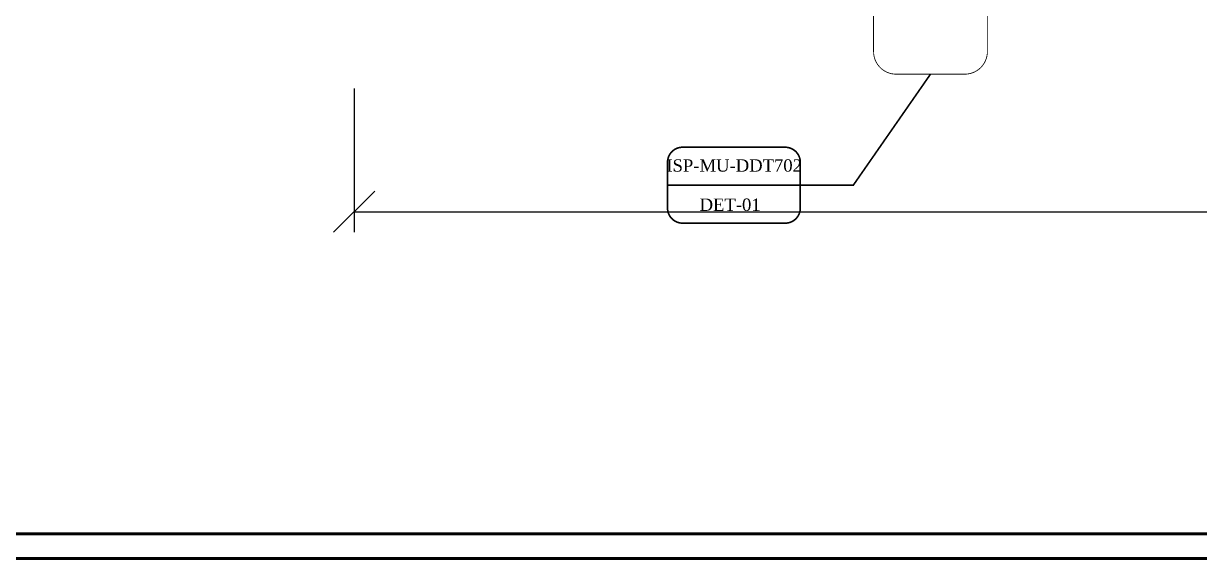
# Model space of a CAD drawing. Extents: x -228812 to 45006, y -308075 to -42938.
# Drawn here: x 30221 to 31651, y -49363 to -48713 of the extents above; entities that cross this region are included whole.
import ezdxf
from ezdxf.enums import TextEntityAlignment as Align

# ---------------------------------------------------------------- set-up
doc = ezdxf.new("R2010")
doc.units = 0
doc.header["$LTSCALE"] = 20
doc.linetypes.add('( Hidden )', pattern=[0.375, 0.25, -0.125])
doc.layers.get('0').update_dxf_attribs({"linetype": 'CONTINUOUS', "lineweight": 15})
doc.layers.get('DEFPOINTS').update_dxf_attribs({"linetype": 'CONTINUOUS'})
doc.layers.add('DETAY REFERASI', color=7, linetype='CONTINUOUS')
doc.layers.add('YAZI', color=170, linetype='CONTINUOUS')
doc.layers.add('DUVAR', color=7, linetype='CONTINUOUS', lineweight=60)
doc.styles.add('YAZI', font='times.ttf')
doc.dimstyles.new('BIRIM ADI', dxfattribs={"dimtxt": 30, "dimasz": 50, "dimexe": 25, "dimexo": 40, "dimgap": 15, "dimtad": 0, "dimtxsty": 'YAZI', "dimblk": 'OBLIQUE', "dimcen": 50, "dimadec": 0, "dimazin": 0, "dimtfac": 1, "dimtmove": 0, "dimatfit": 3, "dimfxl": 150, "dimfxlon": 1, "dimarcsym": 0})

# ---------------------------------------------------------------- blocks, each defined once
blk = doc.blocks.new('_OBLIQUE')
at = {"color": 0, "linetype": 'ByBlock'}
blk.add_line((-0.5, -0.5), (0.5, 0.5), dxfattribs=at)
blk = doc.blocks.new('*D9220')
at = {"layer": 'DEFPOINTS', "color": 0, "linetype": 'Continuous'}
for p in [(33757.9, -48516.5), (30622.9, -48686.5), (33757.9, -48941.6)]:
    blk.add_point(p, dxfattribs=at)
at = {"layer": 'YAZI', "color": 0, "lineweight": -2, "ltscale": 0.5}
for p, q in [((30622.9, -48791.6), (30622.9, -48966.6)), ((33757.9, -48791.6), (33757.9, -48966.6)), ((30622.9, -48941.6), (31978.1, -48941.6)), ((33757.9, -48941.6), (32402.7, -48941.6))]:
    blk.add_line(p, q, dxfattribs=at)
at = {"layer": 'YAZI', "color": 0, "linetype": 'Continuous', "lineweight": -2, "xscale": 50, "yscale": 50, "zscale": 50, "rotation": 180}
blk.add_blockref('_OBLIQUE', (30622.9, -48941.6), dxfattribs=at)
at = {"layer": 'YAZI', "color": 0, "linetype": 'Continuous', "lineweight": -2, "xscale": 50, "yscale": 50, "zscale": 50}
blk.add_blockref('_OBLIQUE', (33757.9, -48941.6), dxfattribs=at)
at = {"layer": 'YAZI', "color": 0, "linetype": 'Continuous', "insert": (32190.4, -48941.6), "char_height": 30, "attachment_point": 5, "style": 'YAZI'}
blk.add_mtext('MERKEZI MUTFAK ', dxfattribs=at)
blk = doc.blocks.new('*U672')
at = {"layer": 'DETAY REFERASI', "color": 7, "linetype": '( Hidden )', "ltscale": 0.5, "const_width": 2}
for points in [[(-158.3, -135), (-93.9, -135), (0, 0)], [(-158.3, -135), (-319.8, -135)]]:
    blk.add_lwpolyline(points, dxfattribs=at)
blk.add_lwpolyline([(-319.8, -162.8), (-319.8, -107.2, -0.414214), (-301.5, -88.8), (-176.7, -88.8, -0.414214), (-158.3, -107.2), (-158.3, -162.8, -0.414214), (-176.7, -181.1), (-301.5, -181.1, -0.414214)], format="xyb", close=True, dxfattribs=at)
at = {"layer": 'DETAY REFERASI', "color": 0, "style": 'YAZI'}
for tag, p in [('DETAYNO', (-243.1, -74.4)), ('PAFTANO', (-238.8, -115.2))]:
    blk.add_attdef(tag, text='', height=15, dxfattribs=at).set_placement(p, align=Align.MIDDLE_CENTER)

msp = doc.modelspace()

# ---------------------------------------------------------------- linework, layer by layer
at = {"layer": 'DETAY REFERASI', "color": 7, "linetype": '( Hidden )', "ltscale": 0.5, "const_width": 1}
msp.add_lwpolyline([(31365.487, -48774.388), (31282.035, -48774.388, -0.41421356), (31254.535, -48746.888), (31254.535, -48452.374, -0.41421356), (31282.035, -48424.874), (31365.487, -48424.874, -0.41421356), (31392.987, -48452.374), (31392.987, -48746.888, -0.41421356)], format="xyb", close=True, dxfattribs=at)
at = {"layer": 'DUVAR', "color": 2, "linetype": 'ByBlock', "ltscale": 0.5}
for p, q in [((38785.891, -49333.099), (28781.977, -49333.099)), ((38815.891, -49363.099), (28751.977, -49363.099))]:
    msp.add_line(p, q, dxfattribs=at)

# ---------------------------------------------------------------- block references
at = {"layer": 'DETAY REFERASI', "color": 1}
ref = msp.add_blockref('*U672', (31323.761, -48774.388), dxfattribs=at)
ref.add_attrib('PAFTANO', 'ISP-MU-DDT702', dxfattribs={"layer": '0', "color": 0, "height": 15, "style": 'YAZI'}).set_placement((31084.994, -48885.378), align=Align.MIDDLE_CENTER)
ref.add_attrib('DETAYNO', 'DET-01', dxfattribs={"layer": '0', "color": 0, "height": 15, "style": 'YAZI'}).set_placement((31080.101, -48933.047), align=Align.MIDDLE_CENTER)

# ---------------------------------------------------------------- dimensions: what is measured, and where the dimension line sits
at = {"layer": 'YAZI', "ltscale": 0.5}
dim = msp.add_linear_dim(base=(33757.874, -48941.633), p1=(30622.874, -48686.5), p2=(33757.874, -48516.5), text='MERKEZI MUTFAK ', dimstyle='BIRIM ADI', dxfattribs=at)
dim.commit()
dim.dimension.update_dxf_attribs({"geometry": '*D9220', "text_midpoint": (32190.374, -48941.633)})

doc.saveas('drawing.dxf')
